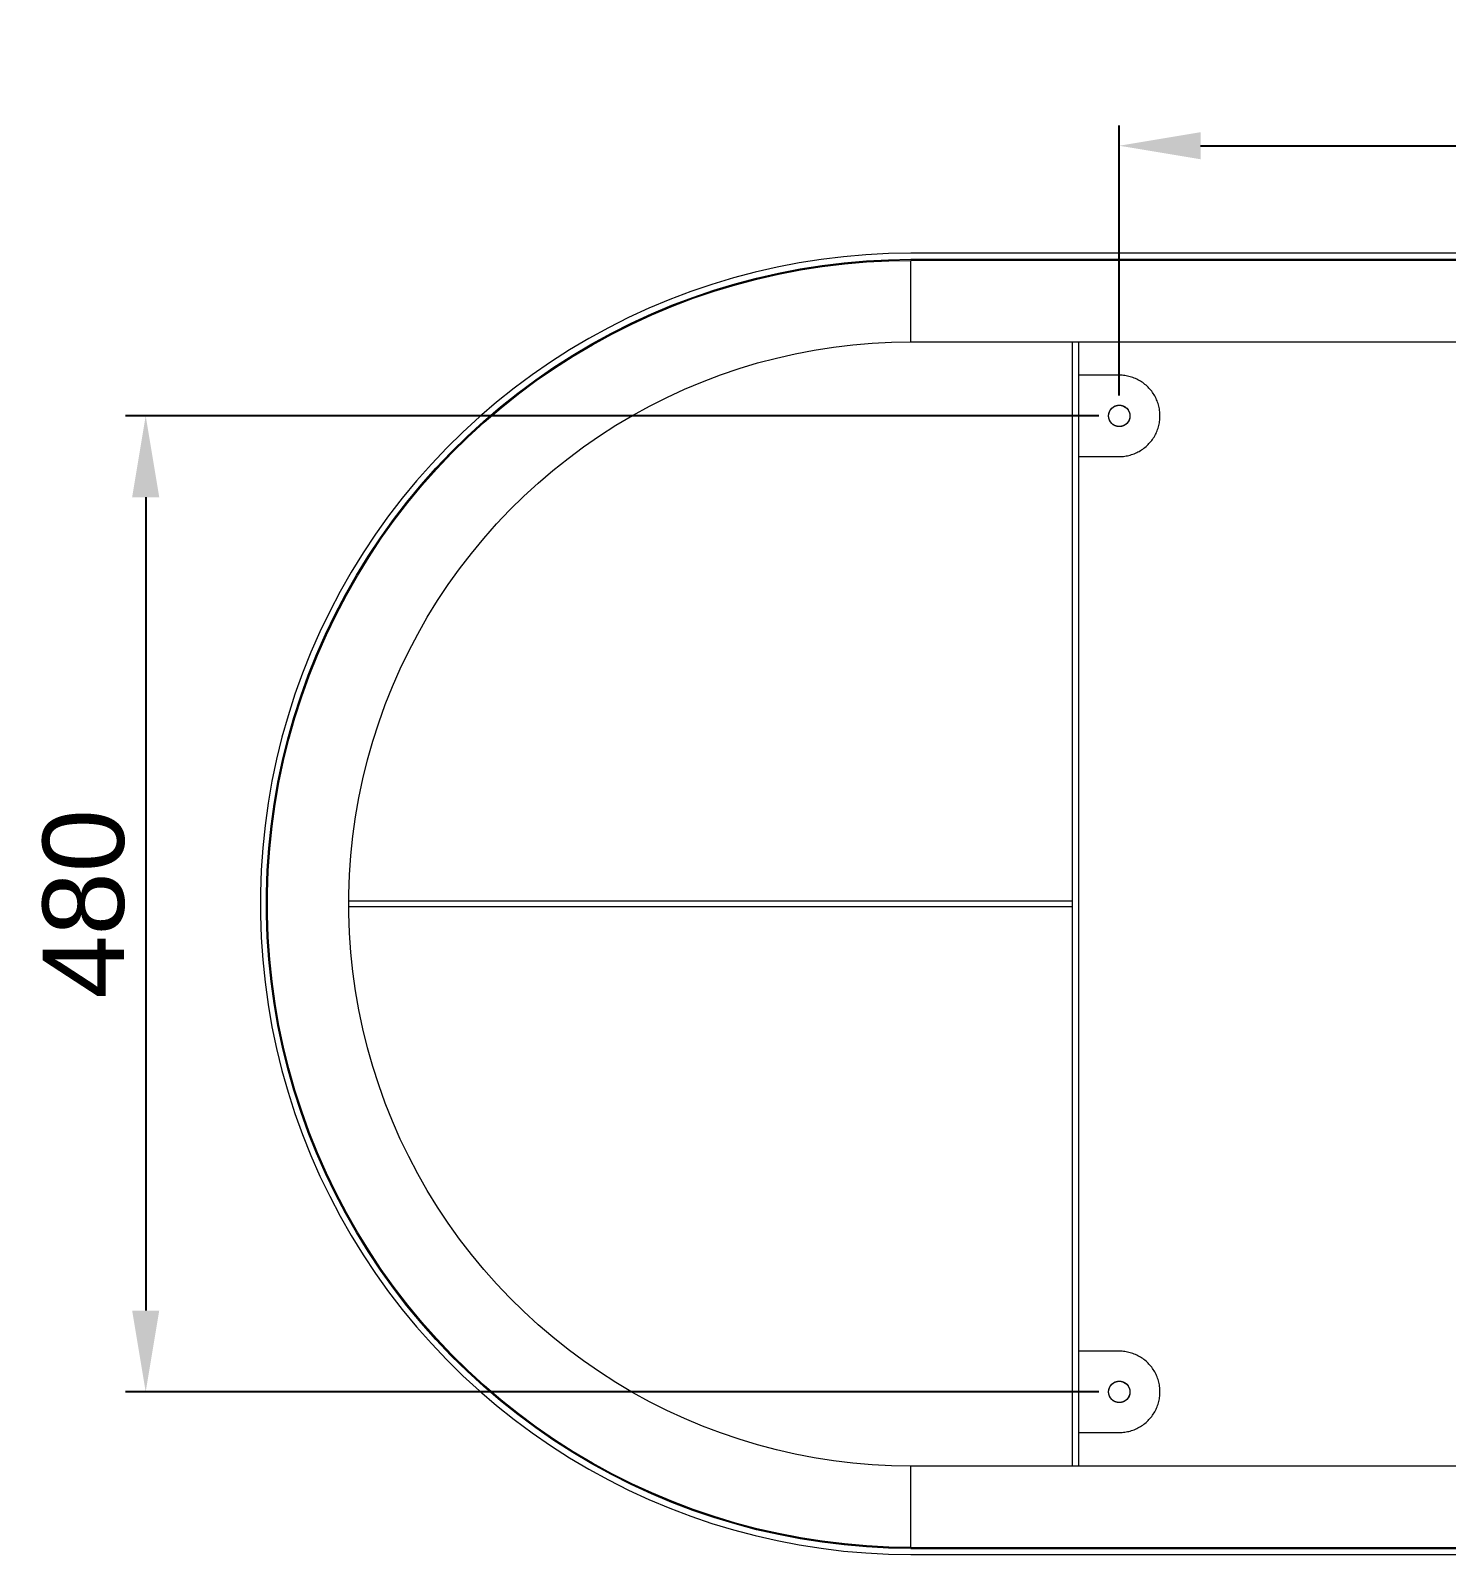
# Model space of a CAD drawing. Header units: millimetres. Extents: x -31 to 4670, y 115 to 3153.
# Drawn here: x 151 to 847, y 1135 to 1884 of the extents above; entities that cross this region are included whole.
import ezdxf

# ---------------------------------------------------------------- set-up
doc = ezdxf.new("R2010")
doc.units = ezdxf.units.MM
doc.layers.add('ZANO_R', color=7, linetype='Continuous', lineweight=0)
doc.layers.add('ZANO_W', color=1, linetype='Continuous', lineweight=0)
doc.styles.add('Arial', font='arial.ttf')
doc.styles.get("Standard").update_dxf_attribs({"font": 'ARIALUNI.TTF'})
doc.dimstyles.new('pl i ang', dxfattribs={"dimtxt": 50, "dimasz": 50, "dimexe": 1.25, "dimexo": 0.625, "dimgap": 10, "dimtad": 1, "dimtoh": 1, "dimtxsty": 'Standard', "dimcen": 2.5, "dimclrd": 1, "dimclre": 1, "dimclrt": 1, "dimadec": 0, "dimazin": 0, "dimtfac": 1, "dimtmove": 0, "dimatfit": 3, "dimfxl": 1, "dimarcsym": 1})

# ---------------------------------------------------------------- blocks, each defined once
blk = doc.blocks.new('*D363')
at = {"layer": 'ZANO_W', "color": 1, "lineweight": -2}
for p, q in [((686.36, 1704.51), (686.36, 1837.37)), ((1121.36, 1704.51), (1121.36, 1837.37)), ((726.36, 1827.37), (1081.36, 1827.37))]:
    blk.add_line(p, q, dxfattribs=at)
at = {"layer": 'ZANO_W', "color": 1}
for points in [[(726.36, 1834.04), (726.36, 1820.71), (686.36, 1827.37)], [(1081.36, 1820.71), (1081.36, 1834.04), (1121.36, 1827.37)]]:
    blk.add_solid(points, dxfattribs=at)
at = {"layer": 'ZANO_W', "color": 1, "insert": (903.86, 1857.81), "char_height": 40, "attachment_point": 5, "style": 'Arial'}
blk.add_mtext('435', dxfattribs=at)
blk = doc.blocks.new('*D364')
at = {"layer": 'ZANO_W', "color": 1, "lineweight": -2}
for p, q in [((676.36, 1694.51), (197.5, 1694.51)), ((207.5, 1654.51), (207.5, 1254.51)), ((676.37, 1214.51), (197.5, 1214.51))]:
    blk.add_line(p, q, dxfattribs=at)
at = {"layer": 'ZANO_W', "color": 1}
for points in [[(214.16, 1654.51), (200.83, 1654.51), (207.5, 1694.51)], [(200.83, 1254.51), (214.16, 1254.51), (207.5, 1214.51)]]:
    blk.add_solid(points, dxfattribs=at)
at = {"layer": 'ZANO_W', "color": 1, "insert": (177.08, 1454.51), "char_height": 40, "attachment_point": 5, "rotation": 90, "style": 'Arial'}
blk.add_mtext('480', dxfattribs=at)

msp = doc.modelspace()

# ---------------------------------------------------------------- linework, layer by layer
at = {"layer": 'ZANO_R'}
for p, q in [((528.9, 1769.75), (518.05, 1767.67)), ((539.81, 1771.46), (528.9, 1769.75)), ((550.78, 1772.79), (539.81, 1771.46)), ((540.22, 1768.49), (551.09, 1769.81)), ((540.29, 1767.99), (551.14, 1769.31)), ((561.78, 1773.74), (550.78, 1772.79)), ((551.09, 1769.81), (561.99, 1770.75)), ((551.14, 1769.31), (562.03, 1770.25)), ((572.82, 1774.32), (561.78, 1773.74)), ((561.99, 1770.75), (572.92, 1771.32)), ((562.03, 1770.25), (572.94, 1770.82)), ((583.86, 1774.51), (572.82, 1774.32)), ((572.92, 1771.32), (583.86, 1771.51)), ((572.94, 1770.82), (583.86, 1771.01)), ((903.86, 1774.51), (583.86, 1774.51)), ((583.86, 1771.51), (903.86, 1771.51)), ((1223.86, 1771.01), (583.86, 1771.01)), ((583.86, 1731.01), (583.86, 1771.01)), ((663.37, 1771.01), (663.37, 1771.51)), ((666.37, 1771.51), (666.37, 1771.01)), ((496.6, 1762.38), (486.03, 1759.18)), ((507.28, 1765.21), (496.6, 1762.38)), ((497.42, 1759.49), (508, 1762.3)), ((497.56, 1759.01), (508.12, 1761.81)), ((518.05, 1767.67), (507.28, 1765.21)), ((508, 1762.3), (518.67, 1764.73)), ((508.12, 1761.81), (518.77, 1764.24)), ((518.67, 1764.73), (529.41, 1766.8)), ((518.77, 1764.24), (529.5, 1766.3)), ((529.41, 1766.8), (540.22, 1768.49)), ((529.5, 1766.3), (540.29, 1767.99)), ((475.57, 1755.63), (465.24, 1751.71)), ((486.03, 1759.18), (475.57, 1755.63)), ((476.58, 1752.8), (486.94, 1756.33)), ((476.75, 1752.33), (487.1, 1755.85)), ((486.94, 1756.33), (497.42, 1759.49)), ((487.1, 1755.85), (497.56, 1759.01)), ((455.05, 1747.44), (445.02, 1742.82)), ((465.24, 1751.71), (455.05, 1747.44)), ((456.26, 1744.69), (466.35, 1748.92)), ((456.46, 1744.23), (466.54, 1748.46)), ((466.35, 1748.92), (476.58, 1752.8)), ((466.54, 1748.46), (476.75, 1752.33)), ((445.02, 1742.82), (435.15, 1737.85)), ((436.54, 1735.2), (446.32, 1740.11)), ((436.78, 1734.75), (446.54, 1739.66)), ((446.32, 1740.11), (456.26, 1744.69)), ((446.54, 1739.66), (456.46, 1744.23)), ((425.46, 1732.55), (415.96, 1726.92)), ((435.15, 1737.85), (425.46, 1732.55)), ((426.94, 1729.94), (436.54, 1735.2)), ((427.19, 1729.51), (436.78, 1734.75)), ((415.96, 1726.92), (406.65, 1720.96)), ((408.31, 1718.46), (417.53, 1724.36)), ((417.53, 1724.36), (426.94, 1729.94)), ((417.79, 1723.94), (427.19, 1729.51)), ((517.69, 1722.97), (527, 1725.1)), ((527, 1725.1), (536.37, 1726.9)), ((536.37, 1726.9), (545.8, 1728.38)), ((545.8, 1728.38), (555.28, 1729.53)), ((555.28, 1729.53), (564.79, 1730.35)), ((564.79, 1730.35), (574.32, 1730.84)), ((574.32, 1730.84), (583.86, 1731.01)), ((583.86, 1731.01), (1223.86, 1731.01)), ((663.37, 1178.01), (663.37, 1731.01)), ((666.37, 1731.01), (666.37, 1178.01)), ((406.65, 1720.96), (397.56, 1714.69)), ((399.31, 1712.25), (408.31, 1718.46)), ((399.6, 1711.84), (408.59, 1718.05)), ((408.59, 1718.05), (417.79, 1723.94)), ((490.29, 1714.69), (499.33, 1717.77)), ((499.33, 1717.77), (508.46, 1720.53)), ((508.46, 1720.53), (517.69, 1722.97)), ((397.56, 1714.69), (388.69, 1708.1)), ((390.52, 1705.72), (399.31, 1712.25)), ((390.83, 1705.33), (399.6, 1711.84)), ((472.56, 1707.62), (481.37, 1711.31)), ((481.37, 1711.31), (490.29, 1714.69)), ((686.37, 1714.51), (666.37, 1714.51)), ((687.05, 1714.5), (686.37, 1714.51)), ((687.73, 1714.46), (687.05, 1714.5)), ((688.41, 1714.4), (687.73, 1714.46)), ((689.09, 1714.32), (688.41, 1714.4)), ((689.76, 1714.22), (689.09, 1714.32)), ((690.43, 1714.09), (689.76, 1714.22)), ((691.1, 1713.94), (690.43, 1714.09)), ((691.76, 1713.77), (691.1, 1713.94)), ((692.42, 1713.57), (691.76, 1713.77)), ((693.06, 1713.35), (692.42, 1713.57)), ((693.7, 1713.11), (693.06, 1713.35)), ((694.33, 1712.85), (693.7, 1713.11)), ((694.95, 1712.57), (694.33, 1712.85)), ((695.57, 1712.26), (694.95, 1712.57)), ((696.17, 1711.94), (695.57, 1712.26)), ((696.76, 1711.6), (696.17, 1711.94)), ((697.33, 1711.23), (696.76, 1711.6)), ((697.9, 1710.85), (697.33, 1711.23)), ((698.45, 1710.44), (697.9, 1710.85)), ((698.99, 1710.02), (698.45, 1710.44)), ((699.51, 1709.58), (698.99, 1710.02)), ((700.02, 1709.12), (699.51, 1709.58)), ((700.51, 1708.65), (700.02, 1709.12)), ((388.69, 1708.1), (380.06, 1701.21)), ((381.97, 1698.9), (390.52, 1705.72)), ((382.28, 1698.51), (390.83, 1705.33)), ((455.37, 1699.34), (463.89, 1703.63)), ((463.89, 1703.63), (472.56, 1707.62)), ((700.98, 1708.16), (700.51, 1708.65)), ((701.44, 1707.65), (700.98, 1708.16)), ((701.88, 1707.13), (701.44, 1707.65)), ((702.3, 1706.59), (701.88, 1707.13)), ((702.7, 1706.04), (702.3, 1706.59)), ((703.09, 1705.48), (702.7, 1706.04)), ((703.45, 1704.9), (703.09, 1705.48)), ((703.8, 1704.31), (703.45, 1704.9)), ((704.12, 1703.71), (703.8, 1704.31)), ((704.43, 1703.1), (704.12, 1703.71)), ((704.71, 1702.48), (704.43, 1703.1)), ((704.97, 1701.84), (704.71, 1702.48)), ((705.21, 1701.2), (704.97, 1701.84)), ((371.66, 1694.03), (363.52, 1686.56)), ((380.06, 1701.21), (371.66, 1694.03)), ((373.65, 1691.79), (381.97, 1698.9)), ((373.98, 1691.41), (382.28, 1698.51)), ((438.78, 1689.89), (446.99, 1694.75)), ((446.99, 1694.75), (455.37, 1699.34)), ((681.12, 1694.78), (681.13, 1694.96)), ((681.12, 1694.6), (681.12, 1694.78)), ((681.12, 1694.42), (681.12, 1694.6)), ((681.12, 1694.24), (681.12, 1694.42)), ((681.13, 1694.05), (681.12, 1694.24)), ((681.13, 1694.96), (681.15, 1695.14)), ((681.15, 1693.87), (681.13, 1694.05)), ((681.15, 1695.14), (681.18, 1695.32)), ((681.18, 1695.32), (681.21, 1695.5)), ((681.21, 1695.5), (681.25, 1695.68)), ((681.25, 1695.68), (681.29, 1695.85)), ((681.29, 1695.85), (681.34, 1696.03)), ((681.34, 1696.03), (681.4, 1696.2)), ((681.4, 1696.2), (681.46, 1696.37)), ((681.46, 1696.37), (681.52, 1696.54)), ((681.52, 1696.54), (681.6, 1696.7)), ((681.6, 1696.7), (681.68, 1696.87)), ((681.68, 1696.87), (681.76, 1697.03)), ((681.76, 1697.03), (681.85, 1697.18)), ((681.85, 1697.18), (681.94, 1697.34)), ((681.94, 1697.34), (682.04, 1697.49)), ((682.04, 1697.49), (682.15, 1697.64)), ((682.15, 1697.64), (682.26, 1697.78)), ((682.26, 1697.78), (682.38, 1697.92)), ((682.38, 1697.92), (682.5, 1698.06)), ((682.5, 1698.06), (682.62, 1698.19)), ((682.62, 1698.19), (682.75, 1698.31)), ((682.75, 1698.31), (682.88, 1698.44)), ((682.88, 1698.44), (683.02, 1698.55)), ((683.02, 1698.55), (683.16, 1698.67)), ((683.16, 1698.67), (683.31, 1698.78)), ((683.31, 1698.78), (683.46, 1698.88)), ((683.46, 1698.88), (683.61, 1698.98)), ((683.61, 1698.98), (683.77, 1699.07)), ((683.77, 1699.07), (683.93, 1699.16)), ((683.93, 1699.16), (684.09, 1699.24)), ((684.09, 1699.24), (684.25, 1699.31)), ((684.25, 1699.31), (684.42, 1699.38)), ((684.42, 1699.38), (684.59, 1699.45)), ((684.59, 1699.45), (684.76, 1699.51)), ((684.76, 1699.51), (684.93, 1699.56)), ((684.93, 1699.56), (685.11, 1699.6)), ((685.11, 1699.6), (685.29, 1699.65)), ((685.29, 1699.65), (685.46, 1699.68)), ((685.46, 1699.68), (685.64, 1699.71)), ((685.64, 1699.71), (685.82, 1699.73)), ((685.82, 1699.73), (686, 1699.74)), ((686, 1699.74), (686.18, 1699.75)), ((686.18, 1699.75), (686.37, 1699.76)), ((686.37, 1699.76), (686.55, 1699.75)), ((686.55, 1699.75), (686.73, 1699.74)), ((686.73, 1699.74), (686.91, 1699.73)), ((686.91, 1699.73), (687.09, 1699.71)), ((687.09, 1699.71), (687.27, 1699.68)), ((687.27, 1699.68), (687.44, 1699.65)), ((687.44, 1699.65), (687.62, 1699.6)), ((687.62, 1699.6), (687.8, 1699.56)), ((687.8, 1699.56), (687.97, 1699.51)), ((687.97, 1699.51), (688.14, 1699.45)), ((688.14, 1699.45), (688.31, 1699.38)), ((688.31, 1699.38), (688.48, 1699.31)), ((688.48, 1699.31), (688.64, 1699.24)), ((688.64, 1699.24), (688.81, 1699.16)), ((688.81, 1699.16), (688.96, 1699.07)), ((688.96, 1699.07), (689.12, 1698.98)), ((689.12, 1698.98), (689.27, 1698.88)), ((689.27, 1698.88), (689.42, 1698.78)), ((689.42, 1698.78), (689.57, 1698.67)), ((689.57, 1698.67), (689.71, 1698.55)), ((689.71, 1698.55), (689.85, 1698.44)), ((689.85, 1698.44), (689.98, 1698.31)), ((689.98, 1698.31), (690.11, 1698.19)), ((690.11, 1698.19), (690.23, 1698.06)), ((690.23, 1698.06), (690.35, 1697.92)), ((690.35, 1697.92), (690.47, 1697.78)), ((690.47, 1697.78), (690.58, 1697.64)), ((690.58, 1697.64), (690.69, 1697.49)), ((690.69, 1697.49), (690.79, 1697.34)), ((690.79, 1697.34), (690.88, 1697.18)), ((690.88, 1697.18), (690.97, 1697.03)), ((690.97, 1697.03), (691.06, 1696.87)), ((691.06, 1696.87), (691.13, 1696.7)), ((691.13, 1696.7), (691.21, 1696.54)), ((691.21, 1696.54), (691.27, 1696.37)), ((691.27, 1696.37), (691.34, 1696.2)), ((691.34, 1696.2), (691.39, 1696.03)), ((691.39, 1696.03), (691.44, 1695.85)), ((691.44, 1695.85), (691.48, 1695.68)), ((691.48, 1695.68), (691.52, 1695.5)), ((691.52, 1695.5), (691.55, 1695.32)), ((691.55, 1695.32), (691.58, 1695.14)), ((691.58, 1695.14), (691.6, 1694.96)), ((691.6, 1694.05), (691.58, 1693.87)), ((691.6, 1694.96), (691.61, 1694.78)), ((691.61, 1694.24), (691.6, 1694.05)), ((691.61, 1694.78), (691.61, 1694.6)), ((691.61, 1694.6), (691.61, 1694.42)), ((691.61, 1694.42), (691.61, 1694.24)), ((705.43, 1700.56), (705.21, 1701.2)), ((705.62, 1699.9), (705.43, 1700.56)), ((705.8, 1699.24), (705.62, 1699.9)), ((705.95, 1698.58), (705.8, 1699.24)), ((706.07, 1697.91), (705.95, 1698.58)), ((706.18, 1697.23), (706.07, 1697.91)), ((706.26, 1696.55), (706.18, 1697.23)), ((706.32, 1695.87), (706.26, 1696.55)), ((706.35, 1695.19), (706.32, 1695.87)), ((706.37, 1694.51), (706.35, 1695.19)), ((706.35, 1693.82), (706.37, 1694.51)), ((363.52, 1686.56), (355.64, 1678.82)), ((365.59, 1684.39), (373.65, 1691.79)), ((365.93, 1684.03), (373.98, 1691.41)), ((430.74, 1684.74), (438.78, 1689.89)), ((681.18, 1693.69), (681.15, 1693.87)), ((681.21, 1693.52), (681.18, 1693.69)), ((681.25, 1693.34), (681.21, 1693.52)), ((681.29, 1693.16), (681.25, 1693.34)), ((681.34, 1692.99), (681.29, 1693.16)), ((681.4, 1692.82), (681.34, 1692.99)), ((681.46, 1692.65), (681.4, 1692.82)), ((681.52, 1692.48), (681.46, 1692.65)), ((681.6, 1692.31), (681.52, 1692.48)), ((681.68, 1692.15), (681.6, 1692.31)), ((681.76, 1691.99), (681.68, 1692.15)), ((681.85, 1691.83), (681.76, 1691.99)), ((681.94, 1691.68), (681.85, 1691.83)), ((682.04, 1691.52), (681.94, 1691.68)), ((682.15, 1691.38), (682.04, 1691.52)), ((682.26, 1691.23), (682.15, 1691.38)), ((682.38, 1691.09), (682.26, 1691.23)), ((682.5, 1690.96), (682.38, 1691.09)), ((682.62, 1690.83), (682.5, 1690.96)), ((682.75, 1690.7), (682.62, 1690.83)), ((682.88, 1690.58), (682.75, 1690.7)), ((683.02, 1690.46), (682.88, 1690.58)), ((683.16, 1690.35), (683.02, 1690.46)), ((683.31, 1690.24), (683.16, 1690.35)), ((683.46, 1690.14), (683.31, 1690.24)), ((683.61, 1690.04), (683.46, 1690.14)), ((683.77, 1689.95), (683.61, 1690.04)), ((683.93, 1689.86), (683.77, 1689.95)), ((684.09, 1689.78), (683.93, 1689.86)), ((684.25, 1689.7), (684.09, 1689.78)), ((684.42, 1689.63), (684.25, 1689.7)), ((684.59, 1689.57), (684.42, 1689.63)), ((684.76, 1689.51), (684.59, 1689.57)), ((684.93, 1689.46), (684.76, 1689.51)), ((685.11, 1689.41), (684.93, 1689.46)), ((685.29, 1689.37), (685.11, 1689.41)), ((685.46, 1689.34), (685.29, 1689.37)), ((685.64, 1689.31), (685.46, 1689.34)), ((685.82, 1689.29), (685.64, 1689.31)), ((686, 1689.27), (685.82, 1689.29)), ((686.18, 1689.26), (686, 1689.27)), ((686.37, 1689.26), (686.18, 1689.26)), ((686.55, 1689.26), (686.37, 1689.26)), ((686.73, 1689.27), (686.55, 1689.26)), ((686.91, 1689.29), (686.73, 1689.27)), ((687.09, 1689.31), (686.91, 1689.29)), ((687.27, 1689.34), (687.09, 1689.31)), ((687.44, 1689.37), (687.27, 1689.34)), ((687.62, 1689.41), (687.44, 1689.37)), ((687.8, 1689.46), (687.62, 1689.41)), ((687.97, 1689.51), (687.8, 1689.46)), ((688.14, 1689.57), (687.97, 1689.51)), ((688.31, 1689.63), (688.14, 1689.57)), ((688.48, 1689.7), (688.31, 1689.63)), ((688.64, 1689.78), (688.48, 1689.7)), ((688.81, 1689.86), (688.64, 1689.78)), ((688.96, 1689.95), (688.81, 1689.86)), ((689.12, 1690.04), (688.96, 1689.95)), ((689.27, 1690.14), (689.12, 1690.04)), ((689.42, 1690.24), (689.27, 1690.14)), ((689.57, 1690.35), (689.42, 1690.24)), ((689.71, 1690.46), (689.57, 1690.35)), ((689.85, 1690.58), (689.71, 1690.46)), ((689.98, 1690.7), (689.85, 1690.58)), ((690.11, 1690.83), (689.98, 1690.7)), ((690.23, 1690.96), (690.11, 1690.83)), ((690.35, 1691.09), (690.23, 1690.96)), ((690.47, 1691.23), (690.35, 1691.09)), ((690.58, 1691.38), (690.47, 1691.23)), ((690.69, 1691.52), (690.58, 1691.38)), ((690.79, 1691.68), (690.69, 1691.52)), ((690.88, 1691.83), (690.79, 1691.68)), ((690.97, 1691.99), (690.88, 1691.83)), ((691.06, 1692.15), (690.97, 1691.99)), ((691.13, 1692.31), (691.06, 1692.15)), ((691.21, 1692.48), (691.13, 1692.31)), ((691.27, 1692.65), (691.21, 1692.48)), ((691.34, 1692.82), (691.27, 1692.65)), ((691.39, 1692.99), (691.34, 1692.82)), ((691.44, 1693.16), (691.39, 1692.99)), ((691.48, 1693.34), (691.44, 1693.16)), ((691.52, 1693.52), (691.48, 1693.34)), ((691.55, 1693.69), (691.52, 1693.52)), ((691.58, 1693.87), (691.55, 1693.69)), ((704.43, 1685.92), (704.71, 1686.54)), ((704.71, 1686.54), (704.97, 1687.17)), ((704.97, 1687.17), (705.21, 1687.81)), ((705.21, 1687.81), (705.43, 1688.46)), ((705.43, 1688.46), (705.62, 1689.11)), ((705.62, 1689.11), (705.8, 1689.77)), ((705.8, 1689.77), (705.95, 1690.44)), ((705.95, 1690.44), (706.07, 1691.11)), ((706.07, 1691.11), (706.18, 1691.78)), ((706.18, 1691.78), (706.26, 1692.46)), ((706.26, 1692.46), (706.32, 1693.14)), ((706.32, 1693.14), (706.35, 1693.82)), ((357.78, 1676.72), (365.59, 1684.39)), ((358.14, 1676.37), (365.93, 1684.03)), ((415.22, 1673.63), (422.89, 1679.32)), ((422.89, 1679.32), (430.74, 1684.74)), ((698.45, 1678.57), (698.99, 1678.99)), ((698.99, 1678.99), (699.51, 1679.43)), ((699.51, 1679.43), (700.02, 1679.89)), ((700.02, 1679.89), (700.51, 1680.37)), ((700.51, 1680.37), (700.98, 1680.86)), ((700.98, 1680.86), (701.44, 1681.36)), ((701.44, 1681.36), (701.88, 1681.89)), ((701.88, 1681.89), (702.3, 1682.42)), ((702.3, 1682.42), (702.7, 1682.97)), ((702.7, 1682.97), (703.09, 1683.54)), ((703.09, 1683.54), (703.45, 1684.12)), ((703.45, 1684.12), (703.8, 1684.71)), ((703.8, 1684.71), (704.12, 1685.31)), ((704.12, 1685.31), (704.43, 1685.92)), ((355.64, 1678.82), (348.04, 1670.81)), ((350.25, 1668.78), (357.78, 1676.72)), ((350.62, 1668.44), (358.14, 1676.37)), ((407.76, 1667.68), (415.22, 1673.63)), ((666.37, 1674.51), (686.37, 1674.51)), ((686.37, 1674.51), (687.05, 1674.52)), ((687.05, 1674.52), (687.73, 1674.55)), ((687.73, 1674.55), (688.41, 1674.61)), ((688.41, 1674.61), (689.09, 1674.69)), ((689.09, 1674.69), (689.76, 1674.8)), ((689.76, 1674.8), (690.43, 1674.93)), ((690.43, 1674.93), (691.1, 1675.08)), ((691.1, 1675.08), (691.76, 1675.25)), ((691.76, 1675.25), (692.42, 1675.44)), ((692.42, 1675.44), (693.06, 1675.66)), ((693.06, 1675.66), (693.7, 1675.9)), ((693.7, 1675.9), (694.33, 1676.16)), ((694.33, 1676.16), (694.95, 1676.45)), ((694.95, 1676.45), (695.57, 1676.75)), ((695.57, 1676.75), (696.17, 1677.07)), ((696.17, 1677.07), (696.76, 1677.42)), ((696.76, 1677.42), (697.33, 1677.78)), ((697.33, 1677.78), (697.9, 1678.17)), ((697.9, 1678.17), (698.45, 1678.57)), ((348.04, 1670.81), (340.71, 1662.54)), ((342.99, 1660.59), (350.25, 1668.78)), ((343.37, 1660.27), (350.62, 1668.44)), ((400.51, 1661.47), (407.76, 1667.68)), ((340.71, 1662.54), (333.68, 1654.02)), ((336.02, 1652.15), (342.99, 1660.59)), ((336.41, 1651.84), (343.37, 1660.27)), ((393.47, 1655.02), (400.51, 1661.47)), ((333.68, 1654.02), (326.94, 1645.27)), ((329.35, 1643.48), (336.02, 1652.15)), ((329.75, 1643.18), (336.41, 1651.84)), ((386.67, 1648.33), (393.47, 1655.02)), ((326.94, 1645.27), (320.51, 1636.29)), ((322.98, 1634.58), (329.35, 1643.48)), ((323.39, 1634.3), (329.75, 1643.18)), ((380.09, 1641.41), (386.67, 1648.33)), ((320.51, 1636.29), (314.39, 1627.09)), ((316.92, 1625.47), (322.98, 1634.58)), ((317.34, 1625.2), (323.39, 1634.3)), ((367.68, 1626.9), (373.76, 1634.26)), ((373.76, 1634.26), (380.09, 1641.41)), ((314.39, 1627.09), (308.59, 1617.69)), ((361.86, 1619.34), (367.68, 1626.9)), ((311.17, 1616.16), (316.92, 1625.47)), ((311.6, 1615.9), (317.34, 1625.2)), ((356.31, 1611.58), (361.86, 1619.34)), ((308.59, 1617.69), (303.12, 1608.09)), ((305.76, 1606.65), (311.17, 1616.16)), ((306.19, 1606.41), (311.6, 1615.9)), ((351.02, 1603.63), (356.31, 1611.58)), ((303.12, 1608.09), (297.99, 1598.31)), ((300.67, 1596.96), (305.76, 1606.65)), ((301.12, 1596.73), (306.19, 1606.41)), ((297.99, 1598.31), (293.2, 1588.35)), ((295.92, 1587.1), (300.67, 1596.96)), ((296.38, 1586.89), (301.12, 1596.73)), ((346.01, 1595.5), (351.02, 1603.63)), ((341.29, 1587.21), (346.01, 1595.5)), ((293.2, 1588.35), (288.75, 1578.24)), ((291.52, 1577.08), (295.92, 1587.1)), ((291.98, 1576.89), (296.38, 1586.89)), ((336.85, 1578.76), (341.29, 1587.21)), ((288.75, 1578.24), (284.66, 1567.98)), ((287.46, 1566.92), (291.52, 1577.08)), ((287.93, 1566.74), (291.98, 1576.89)), ((332.71, 1570.16), (336.85, 1578.76)), ((284.66, 1567.98), (280.92, 1557.59)), ((283.76, 1556.62), (287.46, 1566.92)), ((284.23, 1556.46), (287.93, 1566.74)), ((328.87, 1561.42), (332.71, 1570.16)), ((325.33, 1552.56), (328.87, 1561.42)), ((280.92, 1557.59), (277.54, 1547.07)), ((280.41, 1546.2), (283.76, 1556.62)), ((280.89, 1546.06), (284.23, 1556.46)), ((322.1, 1543.57), (325.33, 1552.56)), ((277.54, 1547.07), (274.53, 1536.44)), ((277.43, 1535.67), (280.41, 1546.2)), ((277.91, 1535.54), (280.89, 1546.06)), ((319.18, 1534.49), (322.1, 1543.57)), ((274.53, 1536.44), (271.88, 1525.71)), ((274.81, 1525.05), (277.43, 1535.67)), ((275.3, 1524.94), (277.91, 1535.54)), ((316.58, 1525.3), (319.18, 1534.49)), ((271.88, 1525.71), (269.61, 1514.9)), ((272.56, 1514.34), (274.81, 1525.05)), ((273.05, 1514.24), (275.3, 1524.94)), ((314.29, 1516.03), (316.58, 1525.3)), ((269.61, 1514.9), (267.71, 1504.02)), ((270.68, 1503.56), (272.56, 1514.34)), ((271.17, 1503.48), (273.05, 1514.24)), ((312.33, 1506.69), (314.29, 1516.03)), ((310.69, 1497.29), (312.33, 1506.69)), ((267.71, 1504.02), (266.19, 1493.08)), ((269.17, 1492.72), (270.68, 1503.56)), ((269.67, 1492.66), (271.17, 1503.48)), ((266.19, 1493.08), (265.05, 1482.09)), ((268.04, 1481.83), (269.17, 1492.72)), ((268.54, 1481.79), (269.67, 1492.66)), ((309.38, 1487.84), (310.69, 1497.29)), ((308.39, 1478.34), (309.38, 1487.84)), ((265.05, 1482.09), (264.29, 1471.07)), ((267.29, 1470.92), (268.04, 1481.83)), ((267.79, 1470.89), (268.54, 1481.79)), ((307.73, 1468.82), (308.39, 1478.34)), ((264.29, 1471.07), (263.91, 1460.03)), ((266.91, 1459.98), (267.29, 1470.92)), ((267.41, 1459.97), (267.79, 1470.89)), ((307.4, 1459.28), (307.73, 1468.82)), ((263.91, 1460.03), (263.91, 1448.98)), ((266.86, 1456.01), (267.37, 1456.01)), ((266.91, 1449.04), (266.91, 1459.98)), ((267.41, 1449.04), (267.41, 1459.97)), ((307.37, 1453.01), (307.37, 1456.01)), ((307.37, 1456.01), (663.37, 1456.01)), ((307.4, 1449.73), (307.4, 1459.28)), ((263.91, 1448.98), (264.29, 1437.94)), ((267.37, 1453.01), (266.86, 1453.01)), ((267.29, 1438.1), (266.91, 1449.04)), ((267.79, 1438.12), (267.41, 1449.04)), ((663.37, 1453.01), (307.37, 1453.01)), ((307.73, 1440.2), (307.4, 1449.73)), ((308.39, 1430.67), (307.73, 1440.2)), ((264.29, 1437.94), (265.05, 1426.92)), ((268.04, 1427.18), (267.29, 1438.1)), ((268.54, 1427.22), (267.79, 1438.12)), ((265.05, 1426.92), (266.19, 1415.94)), ((269.17, 1416.3), (268.04, 1427.18)), ((269.67, 1416.36), (268.54, 1427.22)), ((309.38, 1421.18), (308.39, 1430.67)), ((310.69, 1411.72), (309.38, 1421.18)), ((266.19, 1415.94), (267.71, 1404.99)), ((270.68, 1405.46), (269.17, 1416.3)), ((271.17, 1405.54), (269.67, 1416.36)), ((312.33, 1402.32), (310.69, 1411.72)), ((267.71, 1404.99), (269.61, 1394.11)), ((272.56, 1394.68), (270.68, 1405.46)), ((273.05, 1394.77), (271.17, 1405.54)), ((314.29, 1392.98), (312.33, 1402.32)), ((274.81, 1383.97), (272.56, 1394.68)), ((275.3, 1384.08), (273.05, 1394.77)), ((269.61, 1394.11), (271.88, 1383.3)), ((316.58, 1383.71), (314.29, 1392.98)), ((271.88, 1383.3), (274.53, 1372.57)), ((277.43, 1373.34), (274.81, 1383.97)), ((277.91, 1373.47), (275.3, 1384.08)), ((319.18, 1374.53), (316.58, 1383.71)), ((274.53, 1372.57), (277.54, 1361.95)), ((280.41, 1362.81), (277.43, 1373.34)), ((280.89, 1362.96), (277.91, 1373.47)), ((322.1, 1365.44), (319.18, 1374.53)), ((325.33, 1356.46), (322.1, 1365.44)), ((277.54, 1361.95), (280.92, 1351.43)), ((283.76, 1352.4), (280.41, 1362.81)), ((284.23, 1352.56), (280.89, 1362.96)), ((280.92, 1351.43), (284.66, 1341.03)), ((287.46, 1342.1), (283.76, 1352.4)), ((287.93, 1342.27), (284.23, 1352.56)), ((328.87, 1347.59), (325.33, 1356.46)), ((291.52, 1331.93), (287.46, 1342.1)), ((291.98, 1332.13), (287.93, 1342.27)), ((332.71, 1338.86), (328.87, 1347.59)), ((284.66, 1341.03), (288.75, 1330.77)), ((336.85, 1330.26), (332.71, 1338.86)), ((288.75, 1330.77), (293.2, 1320.66)), ((295.92, 1321.92), (291.52, 1331.93)), ((296.38, 1322.13), (291.98, 1332.13)), ((341.29, 1321.8), (336.85, 1330.26)), ((293.2, 1320.66), (297.99, 1310.71)), ((300.67, 1312.06), (295.92, 1321.92)), ((301.12, 1312.28), (296.38, 1322.13)), ((346.01, 1313.51), (341.29, 1321.8)), ((305.76, 1302.37), (300.67, 1312.06)), ((306.19, 1302.61), (301.12, 1312.28)), ((351.02, 1305.39), (346.01, 1313.51)), ((297.99, 1310.71), (303.12, 1300.93)), ((356.31, 1297.44), (351.02, 1305.39)), ((303.12, 1300.93), (308.59, 1291.33)), ((311.17, 1292.86), (305.76, 1302.37)), ((311.6, 1293.11), (306.19, 1302.61)), ((361.86, 1289.68), (356.31, 1297.44)), ((308.59, 1291.33), (314.39, 1281.92)), ((316.92, 1283.54), (311.17, 1292.86)), ((317.34, 1283.81), (311.6, 1293.11)), ((367.68, 1282.11), (361.86, 1289.68)), ((314.39, 1281.92), (320.51, 1272.73)), ((322.98, 1274.43), (316.92, 1283.54)), ((323.39, 1274.71), (317.34, 1283.81)), ((373.76, 1274.75), (367.68, 1282.11)), ((329.35, 1265.53), (322.98, 1274.43)), ((329.75, 1265.83), (323.39, 1274.71)), ((380.09, 1267.61), (373.76, 1274.75)), ((320.51, 1272.73), (326.94, 1263.74)), ((386.67, 1260.69), (380.09, 1267.61)), ((326.94, 1263.74), (333.68, 1254.99)), ((336.02, 1256.86), (329.35, 1265.53)), ((336.41, 1257.17), (329.75, 1265.83)), ((393.47, 1254), (386.67, 1260.69)), ((333.68, 1254.99), (340.71, 1246.47)), ((342.99, 1248.42), (336.02, 1256.86)), ((343.37, 1248.75), (336.41, 1257.17)), ((400.51, 1247.54), (393.47, 1254)), ((340.71, 1246.47), (348.04, 1238.21)), ((350.25, 1240.23), (342.99, 1248.42)), ((350.62, 1240.57), (343.37, 1248.75)), ((407.76, 1241.34), (400.51, 1247.54)), ((348.04, 1238.21), (355.64, 1230.19)), ((357.78, 1232.3), (350.25, 1240.23)), ((358.14, 1232.65), (350.62, 1240.57)), ((415.22, 1235.39), (407.76, 1241.34)), ((355.64, 1230.19), (363.52, 1222.45)), ((365.59, 1224.63), (357.78, 1232.3)), ((365.93, 1224.99), (358.14, 1232.65)), ((422.89, 1229.7), (415.22, 1235.39)), ((430.74, 1224.28), (422.89, 1229.7)), ((686.37, 1234.51), (666.37, 1234.51)), ((687.05, 1234.5), (686.37, 1234.51)), ((687.73, 1234.46), (687.05, 1234.5)), ((688.41, 1234.4), (687.73, 1234.46)), ((689.09, 1234.32), (688.41, 1234.4)), ((689.76, 1234.22), (689.09, 1234.32)), ((690.43, 1234.09), (689.76, 1234.22)), ((691.1, 1233.94), (690.43, 1234.09)), ((691.76, 1233.77), (691.1, 1233.94)), ((692.42, 1233.57), (691.76, 1233.77)), ((693.06, 1233.35), (692.42, 1233.57)), ((693.7, 1233.11), (693.06, 1233.35)), ((694.33, 1232.85), (693.7, 1233.11)), ((694.95, 1232.57), (694.33, 1232.85)), ((695.57, 1232.26), (694.95, 1232.57)), ((696.17, 1231.94), (695.57, 1232.26)), ((696.76, 1231.6), (696.17, 1231.94)), ((697.33, 1231.23), (696.76, 1231.6)), ((697.9, 1230.85), (697.33, 1231.23)), ((698.45, 1230.44), (697.9, 1230.85)), ((698.99, 1230.02), (698.45, 1230.44)), ((699.51, 1229.58), (698.99, 1230.02)), ((700.02, 1229.12), (699.51, 1229.58)), ((363.52, 1222.45), (371.66, 1214.98)), ((373.65, 1217.23), (365.59, 1224.63)), ((373.98, 1217.6), (365.93, 1224.99)), ((438.78, 1219.13), (430.74, 1224.28)), ((700.51, 1228.65), (700.02, 1229.12)), ((700.98, 1228.16), (700.51, 1228.65)), ((701.44, 1227.65), (700.98, 1228.16)), ((701.88, 1227.13), (701.44, 1227.65)), ((702.3, 1226.59), (701.88, 1227.13)), ((702.7, 1226.04), (702.3, 1226.59)), ((703.09, 1225.48), (702.7, 1226.04)), ((703.45, 1224.9), (703.09, 1225.48)), ((703.8, 1224.31), (703.45, 1224.9)), ((704.12, 1223.71), (703.8, 1224.31)), ((704.43, 1223.1), (704.12, 1223.71)), ((704.71, 1222.48), (704.43, 1223.1)), ((704.97, 1221.84), (704.71, 1222.48)), ((705.21, 1221.2), (704.97, 1221.84)), ((371.66, 1214.98), (380.06, 1207.8)), ((381.97, 1210.12), (373.65, 1217.23)), ((382.28, 1210.5), (373.98, 1217.6)), ((446.99, 1214.26), (438.78, 1219.13)), ((681.12, 1214.78), (681.13, 1214.96)), ((681.12, 1214.6), (681.12, 1214.78)), ((681.12, 1214.42), (681.12, 1214.6)), ((681.12, 1214.24), (681.12, 1214.42)), ((681.13, 1214.96), (681.15, 1215.14)), ((681.15, 1215.14), (681.18, 1215.32)), ((681.18, 1215.32), (681.21, 1215.5)), ((681.21, 1215.5), (681.25, 1215.68)), ((681.25, 1215.68), (681.29, 1215.85)), ((681.29, 1215.85), (681.34, 1216.03)), ((681.34, 1216.03), (681.4, 1216.2)), ((681.4, 1216.2), (681.46, 1216.37)), ((681.46, 1216.37), (681.52, 1216.54)), ((681.52, 1216.54), (681.6, 1216.7)), ((681.6, 1216.7), (681.68, 1216.87)), ((681.68, 1216.87), (681.76, 1217.03)), ((681.76, 1217.03), (681.85, 1217.18)), ((681.85, 1217.18), (681.94, 1217.34)), ((681.94, 1217.34), (682.04, 1217.49)), ((682.04, 1217.49), (682.15, 1217.64)), ((682.15, 1217.64), (682.26, 1217.78)), ((682.26, 1217.78), (682.38, 1217.92)), ((682.38, 1217.92), (682.5, 1218.06)), ((682.5, 1218.06), (682.62, 1218.19)), ((682.62, 1218.19), (682.75, 1218.31)), ((682.75, 1218.31), (682.88, 1218.44)), ((682.88, 1218.44), (683.02, 1218.55)), ((683.02, 1218.55), (683.16, 1218.67)), ((683.16, 1218.67), (683.31, 1218.78)), ((683.31, 1218.78), (683.46, 1218.88)), ((683.46, 1218.88), (683.61, 1218.98)), ((683.61, 1218.98), (683.77, 1219.07)), ((683.77, 1219.07), (683.93, 1219.16)), ((683.93, 1219.16), (684.09, 1219.24)), ((684.09, 1219.24), (684.25, 1219.31)), ((684.25, 1219.31), (684.42, 1219.38)), ((684.42, 1219.38), (684.59, 1219.45)), ((684.59, 1219.45), (684.76, 1219.51)), ((684.76, 1219.51), (684.93, 1219.56)), ((684.93, 1219.56), (685.11, 1219.6)), ((685.11, 1219.6), (685.29, 1219.65)), ((685.29, 1219.65), (685.46, 1219.68)), ((685.46, 1219.68), (685.64, 1219.71)), ((685.64, 1219.71), (685.82, 1219.73)), ((685.82, 1219.73), (686, 1219.74)), ((686, 1219.74), (686.18, 1219.75)), ((686.18, 1219.75), (686.37, 1219.76)), ((686.37, 1219.76), (686.55, 1219.75)), ((686.55, 1219.75), (686.73, 1219.74)), ((686.73, 1219.74), (686.91, 1219.73)), ((686.91, 1219.73), (687.09, 1219.71)), ((687.09, 1219.71), (687.27, 1219.68)), ((687.27, 1219.68), (687.44, 1219.65)), ((687.44, 1219.65), (687.62, 1219.6)), ((687.62, 1219.6), (687.8, 1219.56)), ((687.8, 1219.56), (687.97, 1219.51)), ((687.97, 1219.51), (688.14, 1219.45)), ((688.14, 1219.45), (688.31, 1219.38)), ((688.31, 1219.38), (688.48, 1219.31)), ((688.48, 1219.31), (688.64, 1219.24)), ((688.64, 1219.24), (688.81, 1219.16)), ((688.81, 1219.16), (688.96, 1219.07)), ((688.96, 1219.07), (689.12, 1218.98)), ((689.12, 1218.98), (689.27, 1218.88)), ((689.27, 1218.88), (689.42, 1218.78)), ((689.42, 1218.78), (689.57, 1218.67)), ((689.57, 1218.67), (689.71, 1218.55)), ((689.71, 1218.55), (689.85, 1218.44)), ((689.85, 1218.44), (689.98, 1218.31)), ((689.98, 1218.31), (690.11, 1218.19)), ((690.11, 1218.19), (690.23, 1218.06)), ((690.23, 1218.06), (690.35, 1217.92)), ((690.35, 1217.92), (690.47, 1217.78)), ((690.47, 1217.78), (690.58, 1217.64)), ((690.58, 1217.64), (690.69, 1217.49)), ((690.69, 1217.49), (690.79, 1217.34)), ((690.79, 1217.34), (690.88, 1217.18)), ((690.88, 1217.18), (690.97, 1217.03)), ((690.97, 1217.03), (691.06, 1216.87)), ((691.06, 1216.87), (691.13, 1216.7)), ((691.13, 1216.7), (691.21, 1216.54)), ((691.21, 1216.54), (691.27, 1216.37)), ((691.27, 1216.37), (691.34, 1216.2)), ((691.34, 1216.2), (691.39, 1216.03)), ((691.39, 1216.03), (691.44, 1215.85)), ((691.44, 1215.85), (691.48, 1215.68)), ((691.48, 1215.68), (691.52, 1215.5)), ((691.52, 1215.5), (691.55, 1215.32)), ((691.55, 1215.32), (691.58, 1215.14)), ((691.58, 1215.14), (691.6, 1214.96)), ((691.6, 1214.96), (691.61, 1214.78)), ((691.61, 1214.78), (691.61, 1214.6)), ((691.61, 1214.6), (691.61, 1214.42)), ((691.61, 1214.42), (691.61, 1214.24)), ((705.43, 1220.56), (705.21, 1221.2)), ((705.62, 1219.9), (705.43, 1220.56)), ((705.8, 1219.24), (705.62, 1219.9)), ((705.95, 1218.58), (705.8, 1219.24)), ((706.07, 1217.91), (705.95, 1218.58)), ((706.18, 1217.23), (706.07, 1217.91)), ((706.26, 1216.55), (706.18, 1217.23)), ((706.32, 1215.87), (706.26, 1216.55)), ((706.35, 1215.19), (706.32, 1215.87)), ((706.37, 1214.51), (706.35, 1215.19)), ((706.35, 1213.82), (706.37, 1214.51)), ((380.06, 1207.8), (388.69, 1200.91)), ((390.52, 1203.29), (381.97, 1210.12)), ((390.83, 1203.69), (382.28, 1210.5)), ((455.37, 1209.68), (446.99, 1214.26)), ((463.89, 1205.39), (455.37, 1209.68)), ((681.13, 1214.05), (681.12, 1214.24)), ((681.15, 1213.87), (681.13, 1214.05)), ((681.18, 1213.69), (681.15, 1213.87)), ((681.21, 1213.52), (681.18, 1213.69)), ((681.25, 1213.34), (681.21, 1213.52)), ((681.29, 1213.16), (681.25, 1213.34)), ((681.34, 1212.99), (681.29, 1213.16)), ((681.4, 1212.82), (681.34, 1212.99)), ((681.46, 1212.65), (681.4, 1212.82)), ((681.52, 1212.48), (681.46, 1212.65)), ((681.6, 1212.31), (681.52, 1212.48)), ((681.68, 1212.15), (681.6, 1212.31)), ((681.76, 1211.99), (681.68, 1212.15)), ((681.85, 1211.83), (681.76, 1211.99)), ((681.94, 1211.68), (681.85, 1211.83)), ((682.04, 1211.52), (681.94, 1211.68)), ((682.15, 1211.38), (682.04, 1211.52)), ((682.26, 1211.23), (682.15, 1211.38)), ((682.38, 1211.09), (682.26, 1211.23)), ((682.5, 1210.96), (682.38, 1211.09)), ((682.62, 1210.83), (682.5, 1210.96)), ((682.75, 1210.7), (682.62, 1210.83)), ((682.88, 1210.58), (682.75, 1210.7)), ((683.02, 1210.46), (682.88, 1210.58)), ((683.16, 1210.35), (683.02, 1210.46)), ((683.31, 1210.24), (683.16, 1210.35)), ((683.46, 1210.14), (683.31, 1210.24)), ((683.61, 1210.04), (683.46, 1210.14)), ((683.77, 1209.95), (683.61, 1210.04)), ((683.93, 1209.86), (683.77, 1209.95)), ((684.09, 1209.78), (683.93, 1209.86)), ((684.25, 1209.7), (684.09, 1209.78)), ((684.42, 1209.63), (684.25, 1209.7)), ((684.59, 1209.57), (684.42, 1209.63)), ((684.76, 1209.51), (684.59, 1209.57)), ((684.93, 1209.46), (684.76, 1209.51)), ((685.11, 1209.41), (684.93, 1209.46)), ((685.29, 1209.37), (685.11, 1209.41)), ((685.46, 1209.34), (685.29, 1209.37)), ((685.64, 1209.31), (685.46, 1209.34)), ((685.82, 1209.29), (685.64, 1209.31)), ((686, 1209.27), (685.82, 1209.29)), ((686.18, 1209.26), (686, 1209.27)), ((686.37, 1209.26), (686.18, 1209.26)), ((686.55, 1209.26), (686.37, 1209.26)), ((686.73, 1209.27), (686.55, 1209.26)), ((686.91, 1209.29), (686.73, 1209.27)), ((687.09, 1209.31), (686.91, 1209.29)), ((687.27, 1209.34), (687.09, 1209.31)), ((687.44, 1209.37), (687.27, 1209.34)), ((687.62, 1209.41), (687.44, 1209.37)), ((687.8, 1209.46), (687.62, 1209.41)), ((687.97, 1209.51), (687.8, 1209.46)), ((688.14, 1209.57), (687.97, 1209.51)), ((688.31, 1209.63), (688.14, 1209.57)), ((688.48, 1209.7), (688.31, 1209.63)), ((688.64, 1209.78), (688.48, 1209.7)), ((688.81, 1209.86), (688.64, 1209.78)), ((688.96, 1209.95), (688.81, 1209.86)), ((689.12, 1210.04), (688.96, 1209.95)), ((689.27, 1210.14), (689.12, 1210.04)), ((689.42, 1210.24), (689.27, 1210.14)), ((689.57, 1210.35), (689.42, 1210.24)), ((689.71, 1210.46), (689.57, 1210.35)), ((689.85, 1210.58), (689.71, 1210.46)), ((689.98, 1210.7), (689.85, 1210.58)), ((690.11, 1210.83), (689.98, 1210.7)), ((690.23, 1210.96), (690.11, 1210.83)), ((690.35, 1211.09), (690.23, 1210.96)), ((690.47, 1211.23), (690.35, 1211.09)), ((690.58, 1211.38), (690.47, 1211.23)), ((690.69, 1211.52), (690.58, 1211.38)), ((690.79, 1211.68), (690.69, 1211.52)), ((690.88, 1211.83), (690.79, 1211.68)), ((690.97, 1211.99), (690.88, 1211.83)), ((691.06, 1212.15), (690.97, 1211.99)), ((691.13, 1212.31), (691.06, 1212.15)), ((691.21, 1212.48), (691.13, 1212.31)), ((691.27, 1212.65), (691.21, 1212.48)), ((691.34, 1212.82), (691.27, 1212.65)), ((691.39, 1212.99), (691.34, 1212.82)), ((691.44, 1213.16), (691.39, 1212.99)), ((691.48, 1213.34), (691.44, 1213.16)), ((691.52, 1213.52), (691.48, 1213.34)), ((691.55, 1213.69), (691.52, 1213.52)), ((691.58, 1213.87), (691.55, 1213.69)), ((691.6, 1214.05), (691.58, 1213.87)), ((691.61, 1214.24), (691.6, 1214.05)), ((704.71, 1206.54), (704.97, 1207.17)), ((704.97, 1207.17), (705.21, 1207.81)), ((705.21, 1207.81), (705.43, 1208.46)), ((705.43, 1208.46), (705.62, 1209.11)), ((705.62, 1209.11), (705.8, 1209.77)), ((705.8, 1209.77), (705.95, 1210.44)), ((705.95, 1210.44), (706.07, 1211.11)), ((706.07, 1211.11), (706.18, 1211.78)), ((706.18, 1211.78), (706.26, 1212.46)), ((706.26, 1212.46), (706.32, 1213.14)), ((706.32, 1213.14), (706.35, 1213.82)), ((388.69, 1200.91), (397.56, 1194.33)), ((399.31, 1196.77), (390.52, 1203.29)), ((399.6, 1197.18), (390.83, 1203.69)), ((472.56, 1201.4), (463.89, 1205.39)), ((481.37, 1197.71), (472.56, 1201.4)), ((698.99, 1198.99), (699.51, 1199.43)), ((699.51, 1199.43), (700.02, 1199.89)), ((700.02, 1199.89), (700.51, 1200.37)), ((700.51, 1200.37), (700.98, 1200.86)), ((700.98, 1200.86), (701.44, 1201.36)), ((701.44, 1201.36), (701.88, 1201.89)), ((701.88, 1201.89), (702.3, 1202.42)), ((702.3, 1202.42), (702.7, 1202.97)), ((702.7, 1202.97), (703.09, 1203.54)), ((703.09, 1203.54), (703.45, 1204.12)), ((703.45, 1204.12), (703.8, 1204.71)), ((703.8, 1204.71), (704.12, 1205.31)), ((704.12, 1205.31), (704.43, 1205.92)), ((704.43, 1205.92), (704.71, 1206.54)), ((397.56, 1194.33), (406.65, 1188.05)), ((408.31, 1190.55), (399.31, 1196.77)), ((408.59, 1190.97), (399.6, 1197.18)), ((490.29, 1194.32), (481.37, 1197.71)), ((499.33, 1191.25), (490.29, 1194.32)), ((666.37, 1194.51), (686.37, 1194.51)), ((686.37, 1194.51), (687.05, 1194.52)), ((687.05, 1194.52), (687.73, 1194.55)), ((687.73, 1194.55), (688.41, 1194.61)), ((688.41, 1194.61), (689.09, 1194.69)), ((689.09, 1194.69), (689.76, 1194.8)), ((689.76, 1194.8), (690.43, 1194.93)), ((690.43, 1194.93), (691.1, 1195.08)), ((691.1, 1195.08), (691.76, 1195.25)), ((691.76, 1195.25), (692.42, 1195.44)), ((692.42, 1195.44), (693.06, 1195.66)), ((693.06, 1195.66), (693.7, 1195.9)), ((693.7, 1195.9), (694.33, 1196.16)), ((694.33, 1196.16), (694.95, 1196.45)), ((694.95, 1196.45), (695.57, 1196.75)), ((695.57, 1196.75), (696.17, 1197.07)), ((696.17, 1197.07), (696.76, 1197.42)), ((696.76, 1197.42), (697.33, 1197.78)), ((697.33, 1197.78), (697.9, 1198.17)), ((697.9, 1198.17), (698.45, 1198.57)), ((698.45, 1198.57), (698.99, 1198.99)), ((406.65, 1188.05), (415.96, 1182.1)), ((417.53, 1184.65), (408.31, 1190.55)), ((417.79, 1185.08), (408.59, 1190.97)), ((426.94, 1179.07), (417.53, 1184.65)), ((427.19, 1179.5), (417.79, 1185.08)), ((508.46, 1188.49), (499.33, 1191.25)), ((517.69, 1186.04), (508.46, 1188.49)), ((527, 1183.92), (517.69, 1186.04)), ((415.96, 1182.1), (425.46, 1176.46)), ((436.54, 1173.82), (426.94, 1179.07)), ((436.78, 1174.26), (427.19, 1179.5)), ((536.37, 1182.12), (527, 1183.92)), ((545.8, 1180.64), (536.37, 1182.12)), ((555.28, 1179.49), (545.8, 1180.64)), ((564.79, 1178.67), (555.28, 1179.49)), ((574.32, 1178.17), (564.79, 1178.67)), ((583.86, 1178.01), (574.32, 1178.17)), ((1223.86, 1178.01), (583.86, 1178.01)), ((583.86, 1138.01), (583.86, 1178.01)), ((425.46, 1176.46), (435.15, 1171.16)), ((435.15, 1171.16), (445.02, 1166.2)), ((446.32, 1168.9), (436.54, 1173.82)), ((446.54, 1169.35), (436.78, 1174.26)), ((456.46, 1164.78), (446.54, 1169.35)), ((445.02, 1166.2), (455.05, 1161.58)), ((456.26, 1164.32), (446.32, 1168.9)), ((466.35, 1160.09), (456.26, 1164.32)), ((466.54, 1160.56), (456.46, 1164.78)), ((455.05, 1161.58), (465.24, 1157.31)), ((465.24, 1157.31), (475.57, 1153.39)), ((476.58, 1156.21), (466.35, 1160.09)), ((476.75, 1156.68), (466.54, 1160.56)), ((486.94, 1152.69), (476.58, 1156.21)), ((487.1, 1153.16), (476.75, 1156.68)), ((475.57, 1153.39), (486.03, 1149.83)), ((486.03, 1149.83), (496.6, 1146.63)), ((497.42, 1149.52), (486.94, 1152.69)), ((497.56, 1150), (487.1, 1153.16)), ((508, 1146.72), (497.42, 1149.52)), ((508.12, 1147.2), (497.56, 1150)), ((518.77, 1144.77), (508.12, 1147.2)), ((496.6, 1146.63), (507.28, 1143.81)), ((507.28, 1143.81), (518.05, 1141.35)), ((518.67, 1144.28), (508, 1146.72)), ((518.05, 1141.35), (528.9, 1139.26)), ((529.41, 1142.22), (518.67, 1144.28)), ((529.5, 1142.71), (518.77, 1144.77)), ((540.22, 1140.53), (529.41, 1142.22)), ((540.29, 1141.02), (529.5, 1142.71)), ((551.09, 1139.21), (540.22, 1140.53)), ((551.14, 1139.7), (540.29, 1141.02)), ((562.03, 1138.76), (551.14, 1139.7)), ((528.9, 1139.26), (539.81, 1137.55)), ((539.81, 1137.55), (550.78, 1136.22)), ((550.78, 1136.22), (561.78, 1135.27)), ((561.99, 1138.26), (551.09, 1139.21)), ((561.78, 1135.27), (572.82, 1134.7)), ((572.92, 1137.7), (561.99, 1138.26)), ((572.94, 1138.2), (562.03, 1138.76)), ((572.82, 1134.7), (583.86, 1134.51)), ((583.86, 1137.51), (572.92, 1137.7)), ((583.86, 1138.01), (572.94, 1138.2)), ((583.86, 1138.01), (1223.86, 1138.01)), ((583.86, 1137.51), (903.86, 1137.51)), ((583.86, 1134.51), (903.86, 1134.51)), ((663.37, 1137.51), (663.37, 1138.01)), ((666.37, 1138.01), (666.37, 1137.51))]:
    msp.add_line(p, q, dxfattribs=at)
for centre in [(686.36, 1694.51), (686.37, 1214.51)]:
    msp.add_circle(centre, 5.25, dxfattribs=at)

# ---------------------------------------------------------------- dimensions: what is measured, and where the dimension line sits
at = {"layer": 'ZANO_W'}
dim = msp.add_linear_dim(base=(1121.36, 1827.37), p1=(686.36, 1694.51), p2=(1121.36, 1694.51), dimstyle='pl i ang', override={"dimtxt": 40, "dimasz": 40, "dimexe": 10, "dimexo": 10, "dimtoh": 0, "dimdec": 0, "dimtxsty": 'Arial', "dimtdec": 0, "dimtmove": 1}, dxfattribs=at)
dim.commit()
dim.dimension.update_dxf_attribs({"geometry": '*D363', "text_midpoint": (903.86, 1857.81)})
dim = msp.add_linear_dim(base=(207.5, 1214.51), p1=(686.36, 1694.51), p2=(686.37, 1214.51), angle=90, dimstyle='pl i ang', override={"dimtxt": 40, "dimasz": 40, "dimexe": 10, "dimexo": 10, "dimtoh": 0, "dimdec": 0, "dimtxsty": 'Arial', "dimtdec": 0, "dimtmove": 1}, dxfattribs=at)
dim.commit()
dim.dimension.update_dxf_attribs({"geometry": '*D364', "text_midpoint": (177.08, 1454.51)})

doc.saveas('drawing.dxf')
